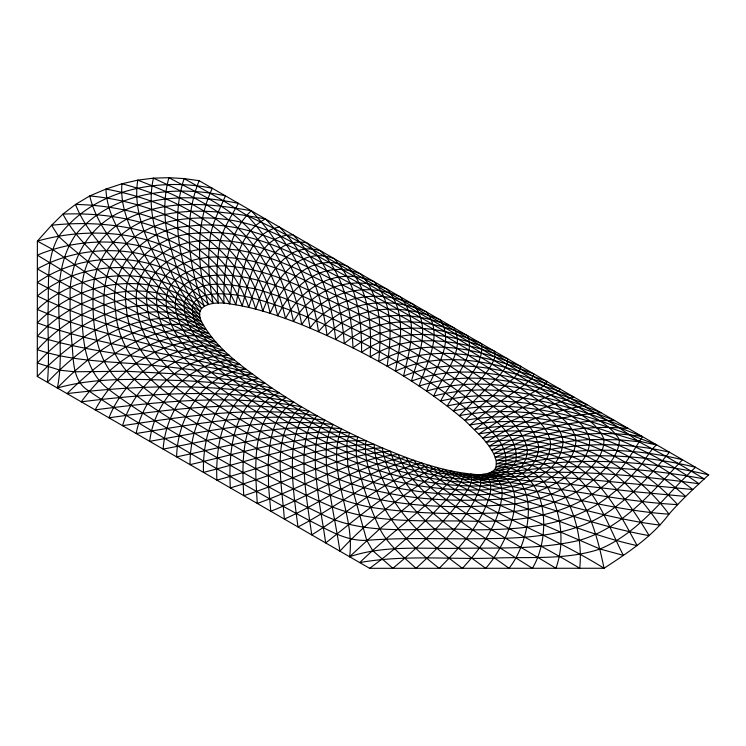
<?xml version="1.0" encoding="UTF-8"?>
<svg xmlns="http://www.w3.org/2000/svg" width="746" height="746" viewBox="0 0 746 746"><rect width="100%" height="100%" fill="white"/><g stroke="black" fill="none" stroke-linecap="round" stroke-linejoin="round"><path stroke-width="1.12" d="M37.3 376.45L37.384 241.107L51.577 225.255L62.934 214.102L75.505 204.46L89.753 195.937L105.923 189.074L121.934 183.777L137.786 180.14L153.452 178.145L168.904 177.688L184.131 178.592L199.154 180.691L708.7 474.876C694.918 487.408 681.219 500.081 668.985 514.162C651.864 537.055 627.656 552.851 604.046 568.265L369.624 568.312L37.3 376.45C79.831 332.875 139.623 292.423 201.653 321.871C217.282 350.676 246.059 369.261 271.936 388.032C309.161 412.986 348.914 434.181 390.354 451.255C425.369 465.663 462.613 477.403 500.93 474.67C567.035 468.609 633.485 474.857 699.03 483.753C631.806 436.587 547.555 405.684 464.823 420.38C416.482 379.434 360.104 348.736 301.71 324.669C278.435 315.605 254.582 307.277 229.731 303.902C217.534 301.347 192.226 302.951 201.653 321.871C177.613 304.172 159.019 280.207 144.165 254.526C132.051 232.976 119.77 209.272 121.934 183.777C188.393 201.131 255.412 241.014 270.127 313.339C283.154 282.65 310.765 251.672 347.44 266.303C369.913 290.558 371.564 325.61 370.184 356.886C411.978 330.329 464.861 340.633 507.737 358.845L507.112 364.244L505.602 367.452L499.876 375.07L459.322 415.662C487.688 410.253 516.941 410.477 545.429 414.879C583.857 419.811 618.751 438.489 656.62 444.812C648.526 451.75 644.553 462.156 637.084 469.738C628.374 479.725 618.63 488.779 608.121 496.845C569.925 526.825 519.337 529.791 472.731 529.819C422.255 526.359 367.974 537.987 321.125 513.91C285.606 497.06 251.533 477.384 217.422 457.885C180.485 436.037 142.691 415.233 108.459 389.207C79.412 367.219 82.498 325.694 81.668 293.085C81.612 257.547 105.587 225.292 138.98 213.738C174.844 199.527 214.242 204.245 251.225 210.754C282.1 243.056 303.417 283.676 310.038 328.063C333.35 295.789 377.98 288.553 413.153 304.237C431.953 326.431 418.105 356.924 411.428 381.085C464.749 361.698 523.095 376.59 573.786 396.975C542.808 408.761 509.788 417.629 482.811 438.144L464.823 420.38L479.324 407.157L514.171 377.849L519.356 371.489L520.82 366.398C476.526 347.981 422.814 336.399 378.688 361.558C381.355 331.774 382.278 297.579 360.7 273.959C323.848 258.974 293.159 283.639 277.717 315.819C270.434 285.634 256.904 256.288 234.375 234.43C207.453 208.376 172.223 193.494 137.786 180.14C133.804 203.807 141.581 227.381 151.279 248.679C163.225 274.547 178.275 299.733 200.376 318.216C141.796 285.746 78.656 318.57 37.309 363.041L60.202 370.24L74.787 371.778L126.503 371.256L174.359 373.783L204.273 376.534L232.649 380.199L271.936 388.032C232.491 402.122 228.36 452.123 230.327 487.893C280.468 473.206 329.331 449.941 382.278 447.889C391.948 503.046 443.73 537.437 485.665 568.293C504.594 547.974 537.381 482.084 491.763 471.929L487.539 473.542L482.308 474.335C493.302 477.813 491.446 491.511 488.294 499.979C478.839 526.89 459.023 548.478 439.207 568.303C412.566 547.9 388.517 522.946 376.646 490.961C370.38 475.099 363.516 458.053 365.969 440.672C310.205 439.562 256.894 459.06 203.462 472.386C202.315 435.021 216.946 387.202 258.396 378.558C186.015 357.679 109.214 358.985 37.328 336.278C78.628 291.621 148.314 273.857 200.087 311.39C183.246 290.903 175.17 264.886 168.587 239.606C163.654 219.324 163.365 197.876 168.904 177.688C200.609 194.809 236.09 209.253 257.771 239.541C276.682 263.179 286.958 292.283 293.532 321.489C312.891 288.45 351.254 273.745 387.025 289.159C407.092 311.828 400.276 344.288 395.417 371.219C444.094 348.895 499.82 362.463 547.144 381.598L543.601 385.896L540.048 388.386L499.615 411.559L474.642 429.519C550.604 415.979 629.298 445.586 685.649 496.444L633.503 491.614L556.693 482.746L497.06 478.419L470.493 474.167C474.82 483.511 464.655 492.658 460.543 500.296C441.175 525.883 417.378 547.778 392.853 568.312L372.758 550.688L366.724 540.328L353.772 493.6L347.934 466.53L346.75 446.08L347.3 440.83L349.557 432.848C290.912 428.512 233.451 444.914 176.606 456.878C177.436 417.051 203.36 373.56 245.891 369.149C176.504 348.811 104.263 337.779 37.337 309.459C82.088 266.891 158.311 263.422 204.245 305.935C187.815 266.63 182.929 220.928 199.154 180.691M708.7 474.876C637.634 458.324 563.193 456.692 491.763 471.929L494.617 469.616L496.118 466.837C556.124 447.572 621.157 444.858 682.459 459.723C652.526 491.511 622.985 527.73 579.325 540.328C539.703 549.634 498.626 547.723 458.221 548.301C421.947 549.019 384.582 544.953 349.585 556.74C355.59 514.087 325.237 470.745 341.37 428.745C281.261 422.851 221.749 437.827 163.15 449.111C165.771 407.978 197.056 367.163 240.063 364.486C171.766 343.934 101.96 326.981 37.347 295.994C85.818 255.719 164.437 258.013 208.255 304.284C196.58 266.509 195.293 224.677 212.312 188.281C157.928 177.166 93.138 189.698 58.654 236.454C45.254 259.72 49.329 287.891 47.949 313.674C47.772 336.558 49.488 359.469 47.436 382.297C86.685 340.819 144.519 301.626 203.509 325.676C177.707 308.741 156.128 286.063 138.234 261.053C123.538 239.382 106.995 216.181 105.923 189.074C173.52 201.327 245.788 238.851 262.76 311.101C273.735 282.119 297.523 245.005 334.068 258.582C357.586 283.573 361.651 319.521 361.596 352.317C401.031 324.482 453.176 333.182 494.691 351.319L494.812 356.98L493.824 360.374L489.385 368.431L481.692 378.371L453.437 410.85C522.983 395.995 592.389 420.101 656.62 444.812M57.339 388.023C67.737 337.798 44.62 279.508 75.961 234.281C111.807 191.675 173.79 184.654 225.395 195.834C219.371 210.456 211.155 224.499 209.822 240.604C207.388 261.548 209.225 282.771 213.076 303.426C171.394 252.521 90.247 245.537 37.356 282.492C99.899 315.856 167.085 338.777 234.533 359.87C190.911 360.905 154.739 399.045 149.666 441.324C210.055 430.638 271.619 417.191 333.21 424.521C325.312 436.475 325.955 451.712 326.459 465.439C328.893 494.3 335.691 522.554 339.915 551.163C369.811 518.647 406.122 492.257 443.758 469.318C465.243 482.97 490.476 488.826 514.218 497.312C558.791 511.364 603.01 527.385 649.141 535.637C631.937 506.982 612.186 477.654 582.048 461.308C553.802 446.472 520.661 441.856 489.208 446.22L482.811 438.144C552.991 425.658 626.892 457.065 668.985 514.162C624.43 511.224 581.069 499.811 537.334 491.483C510.628 485.805 483.072 482.541 457.568 472.358C429.295 506.581 391.426 531.702 359.721 562.596C403.866 554.642 449.008 559.584 493.61 558.101C529.082 556.553 565.841 560.386 600.036 549.009C639.909 532.206 664.658 495.698 695.542 467.276C629.661 451.302 560.069 451.843 494.617 469.616C544.067 473.216 530.294 542.379 508.977 568.284C465.28 536.281 407.064 506.851 390.354 451.255C338.787 454.846 292.301 480.182 243.774 495.661C241.592 460.189 241.089 409.992 279.051 392.76C247.383 385.132 214.82 382.278 182.369 380.572C140.686 379.518 97.922 376.516 57.339 388.023C95.143 348.802 148.668 310.187 205.905 329.601C178.406 313.553 154.441 292.012 133.534 268.112C115.695 246.497 96.206 223.875 89.753 195.937C158.684 202.38 235.577 237.032 255.645 309.124C265.306 281.559 283.732 239.578 320.556 250.777C345.267 276.579 351.674 313.488 352.961 347.878C389.99 318.878 441.483 325.648 481.702 343.822C484.126 368.58 458.417 386.297 447.199 405.973C513.602 391.202 581.106 412.025 642.437 436.615C630.715 455.191 619.646 474.932 600.978 487.772C566.606 515.458 520.95 521.249 478.223 521.37C429.565 519.626 378.623 525.081 332.324 506.926C292.777 490.486 255.738 468.749 218.606 447.553C183.88 426.535 147.484 407.195 117.225 379.798C94.313 356.001 91.861 320.109 93.297 288.767C95.134 255.113 121.048 227.11 152.688 217.823C189.316 206.101 228.453 212.19 265.417 218.942C295.463 249.285 312.509 289.784 318.486 331.662C344.391 299.929 390.335 295.985 426.134 311.744C444.383 333.788 426.414 363.218 419.112 386.074C474.857 368.039 534.77 383.556 587.298 404.78C552.087 412.277 516.381 421.546 486.233 442.257C519.72 436.904 554.735 441.921 585.619 455.825C617.11 470.288 640.553 497.069 659.856 525.091C614.415 519.514 570.494 505.853 526.191 494.812C500.864 487.67 474.419 482.914 450.77 470.968L379.854 528.783L349.585 556.74M638.921 441.725L619.721 428.045L596.287 413.396L456.076 331.261L299.267 241.918L273.223 227.996L247.42 215.697L223.39 200.767L184.131 178.592C169.976 221.599 180.28 269.567 201.448 308.368C152.827 268.56 79.785 278.985 37.328 322.878C106.715 348.382 181.25 353.427 252.008 373.839C209.962 380.227 189.652 426.106 190.044 464.637C245.154 451.973 300.563 434.107 357.763 436.83C353.52 453.829 359.087 471.388 363.787 487.697C368.356 501.685 373.587 515.458 379.854 528.783C388.023 545.084 402.915 556.208 416.026 568.303C438.023 548.077 459.946 526.713 474.587 500.361C477.841 492.985 485.413 480.769 476.563 474.493L494.402 476.396L538.631 476.675L578.821 478.596L692.801 489.535C630.519 441.054 549.28 410.804 469.933 425.006L493.218 406.439L524.886 384.563L531.525 378.707L533.959 373.988C488.173 355.264 433.529 342.6 387.118 366.351C390.913 338.003 394.69 304.657 373.895 281.578C337.369 266.369 303.118 285.597 285.522 318.542C278.566 288.805 266.863 259.421 246.133 236.519C221.422 208.731 186.472 193.578 153.452 178.145C148.454 200.012 152.175 222.784 159.476 243.681C168.699 269.343 180.01 295.332 199.816 314.709C144.51 279.517 78.433 304.778 37.319 349.66C74.199 362.136 113.327 361.334 151.615 365.204C189.708 369.13 227.922 373.634 265.044 383.295C224.434 394.503 215.268 443.721 216.881 480.135C268.663 466.157 319.792 444.84 374.147 444.355C377.728 497.983 421.732 538.398 462.417 568.293C480.433 548.748 497.554 526.005 501.545 499.009C503.886 488.397 499.475 475.426 487.539 473.542C517.51 471.733 547.238 465.896 577.395 466.819C619.935 467.201 662.467 471.183 704.308 478.913L665.786 456.179L638.921 441.725L619.45 439.795L589.61 439.525L576.033 440.485L550.641 444.252L527.441 449.941L496.249 460.58L496.118 466.837C548.329 464.758 552.805 534.863 532.374 568.284C497.946 546.641 463.052 525.305 431.943 498.962C418.208 486.485 404.397 472.405 398.345 454.445C348.149 459.583 304.126 487.007 257.258 503.438C255.281 468.348 249.901 417.518 286.361 397.469C214.326 382.689 139.679 385.057 67.009 393.599C104.412 357.315 152.902 317.833 208.777 333.649C179.693 318.514 153.685 298.111 130.056 275.516C109.13 254.311 86.62 232.696 75.505 204.46C145.05 205.616 225.348 235.708 248.782 307.408C257.286 280.869 270.211 235.764 306.811 242.851C332.958 269.502 341.677 307.501 344.298 343.58C378.586 313.702 428.894 318.132 467.798 335.793C476.172 358.957 449.913 381.812 440.625 401.04C504.147 385.924 569.627 404.574 628.458 428.549C582.309 424.269 535.124 432.633 493.759 453.699L496.249 460.58C518.134 459.508 542.445 464.749 556.693 482.746C574.206 507.028 582.729 538.556 579.726 568.275C540.542 544.664 499.326 524.587 460.543 500.296C443.227 489.432 425.276 477.785 414.03 460.254C366.575 468.833 327.671 499.96 284.347 519.085C282.091 484.033 269.903 432.484 301.524 406.784C233.386 394.28 163.337 400.938 95.18 409.862C117.924 367.629 166.349 334.404 215.836 342.05L192.048 330.879L168.941 318.663L147.046 305.095L126.354 291.015L97.297 269.25L68.623 245.481L58.654 236.454L51.577 225.255C120.927 217.748 204.684 234.44 235.829 304.778C241.601 277.167 245.509 233.591 279.396 227.017C308.145 255.934 322.039 295.705 327.028 335.458C355.749 304.191 403.372 303.286 440.047 319.773C455.601 342.517 434.536 369.373 426.563 391.072C484.835 374.24 546.529 390.503 601.024 412.715C561.924 415.792 522.806 425.304 489.208 446.22L493.759 453.699C520.671 451.255 549.737 455.386 571.641 472.302C598.012 493.218 608.559 526.452 623.339 555.36L600.036 549.009L543.592 524.764L488.294 499.979L450.472 481.207L437.762 472.75L429.211 465.243C385.169 478.932 350.312 511.038 311.744 534.901C308.089 508.343 303.146 481.702 304.098 454.78C305.105 441.184 306.746 425.77 317.087 415.764C252.372 405.861 186.686 415.979 122.577 425.686C134.821 382.148 178.76 348.279 224.471 350.816C157.77 327.979 97.176 291.751 37.375 255.151C100.253 228.463 186.472 241.452 223.893 303.342C223.595 270.845 226.458 234.72 251.225 210.754M369.624 568.312C397.329 548.105 422.544 524.541 446.276 499.82C452.533 491.567 462.567 484.21 464.152 473.43C491.185 481.879 519.72 483.035 547.545 487.408C590.841 493.638 633.886 502.291 677.657 504.622C628.123 450.705 551.742 421.005 478.941 433.902L505.508 416.529L522.843 407.475L555.528 393.049L560.414 389.263C511.458 369.568 454.5 355.292 403.511 376.124C409.386 350.611 419.513 319.083 400.117 296.712C364.813 281.195 322.962 291.854 301.71 324.669C294.623 283.825 275.433 246.133 247.42 215.697M265.417 218.942C235.186 234.999 232.929 273.726 229.731 303.902C194.352 235.829 105.363 221.655 37.384 241.107L52.388 249.285L104.934 285.718L148.025 312.248L183.264 330.422L219.967 346.386C172.615 341.565 125.99 374.511 108.935 417.807C175.03 408.528 242.86 400.08 309.245 411.307C297.71 420.082 294.819 435.58 293.075 449.12C290.688 475.155 294.614 501.2 297.99 526.956C339.188 505.816 375.77 473.645 421.686 462.856C435.561 479.92 455.694 489.954 474.587 500.361C517.248 523.962 562.624 542.454 604.046 568.265C597.443 536.104 588.062 502.002 564.741 477.654C546.538 459.974 519.72 455.526 495.288 457.214C541.027 436.363 592.716 428.652 642.437 436.615M268.168 464.889L268.597 486.793L270.779 511.243C315.94 493.647 357.399 464.208 406.244 457.447C414.869 475.258 430.675 488.276 446.276 499.82C481.291 525.016 519.085 545.941 555.919 568.275C565.543 542.025 560.666 511.635 547.545 487.408C537.353 469.691 515.915 463.247 496.584 463.798C551.63 443.758 612.279 438.825 669.47 452.225C652.983 472.022 635.946 491.67 615.142 507.121C572.853 539.824 516.792 538.36 466.064 538.826C432.95 538.845 399.772 537.689 366.724 540.328C345.799 541.354 327.727 529.557 309.683 520.68C273.941 501.676 238.888 481.44 203.817 461.233C165.22 438.48 125.915 416.734 89.128 391.081C72.856 381.821 73.621 362.062 72.166 345.836C70.758 330.161 69.76 314.43 70.171 298.689C68.324 261.342 88.895 224.341 124.405 210.353C160.092 193.997 200.739 195.797 238.384 203.341C230.589 217.916 220.331 231.624 218.96 248.772C216.209 266.77 216.75 285.075 218.336 303.156C178.798 246.991 95.134 236.435 37.365 268.896C98.248 304.181 162.414 333.462 229.339 355.31C184.849 354.667 144.407 390.382 136.145 433.519C198.371 423.355 261.995 411.54 325.116 420.194C315.94 431.216 315.502 446.574 315.222 460.245C315.828 488.098 321.778 515.449 325.685 542.948C360.747 515.383 395.119 485.087 436.569 467.397C455.62 482.569 479.473 489.535 501.545 499.009C546.286 515.812 590.347 535.292 637.177 545.634C621.306 516.829 605.789 485.394 577.395 466.819C552.143 450.929 520.978 446.677 491.726 450.034C529.035 428.969 572.033 419.942 614.657 420.576C558.092 397.469 494.561 380.236 433.743 396.07C442.191 375.564 466.427 350.946 453.922 327.783C416.203 310.672 367.163 308.797 335.644 339.43C331.793 301.598 320.594 262.704 293.187 234.981C257.417 233.731 249.509 279.489 242.18 305.953C215.156 234.561 132.48 211.202 62.934 214.102C77.78 242.506 104.123 262.35 127.697 283.172C153.657 304.48 181.632 323.494 212.097 337.798C159.952 326.711 110.641 361.698 81.249 401.824C151.569 393.114 223.865 388.517 293.868 402.15C272.383 414.534 269.147 442.471 268.168 464.889C300.825 482.242 334.022 500.277 370.715 507.299C412.874 513.77 455.797 514.507 498.365 512.856C532.28 511.066 567.072 502.021 593.536 479.79C605.276 469.271 618.639 456.58 619.45 439.795C610.489 424.483 592.585 417.247 578.644 407.167C563.043 397.506 547.294 388.088 531.525 378.707C494.094 356.569 456.748 334.273 418.898 312.854C376.851 289.234 335.085 265.072 292.441 242.525C261.389 224.499 225.572 215.38 189.652 218.541C157.415 220.676 122.484 236.128 109.718 267.767C100.412 292.096 103.442 319.325 111.07 343.682C120.749 374.343 149.247 392.592 174.517 409.601C204.964 429.295 236.379 447.46 268.168 464.889M603.924 439.254C604.428 455.993 590.748 468.777 578.821 478.596C560.134 492.808 537.362 500.669 514.292 503.988C456.533 509.098 396.406 508.063 341.006 489.329C287.667 468.348 238.291 438.601 189.829 408.304C153.797 386.801 117.887 355.068 115.602 310.131C107.48 265.222 145.862 228.407 189.027 226.252C241.816 218.625 290.231 244.949 334.628 269.791C388.228 299.025 441.613 328.706 493.824 360.374C516.558 374.044 539.293 387.706 561.691 401.907C576.406 412.995 596.94 421.014 603.924 439.254M589.61 439.525C590.273 455.955 576.938 468.637 564.741 477.654C546.175 490.56 523.832 496.761 501.545 499.009C447.003 502.608 390.671 499.037 339.178 479.436C288.348 458.482 240.706 430.433 194.641 400.611C161.35 379.742 129.244 348.858 126.335 307.343C119.229 264.196 159.924 233.19 199.844 233.097C250.19 228.425 295.621 254.106 338.414 276.906C390.438 304.517 441.958 333.145 492.024 364.179C513.145 377.168 534.257 390.195 554.875 403.959C567.771 413.853 585.573 422.385 589.61 439.525M527.441 449.941C525.557 485.18 477.636 480.34 453.167 478.317C412.846 472.712 373.839 459.405 337.313 441.623C298.372 422.292 260.279 400.798 225.376 374.781C204.022 357.53 180.401 337.136 175.469 308.676C171.776 273.521 217.394 272.877 241.312 276.701C279.992 283.079 314.98 302.177 350.284 318.244C392.555 338.824 433.23 362.743 471.435 390.177C491.875 407.353 521.976 421.276 527.441 449.941M576.033 440.485C572.499 479.93 522.498 492.285 489.842 494.346C438.322 496.594 385.747 490.029 337.826 470.325C289.523 449.456 243.709 422.991 200.031 393.739C169.491 373.466 140.071 344.176 136.835 305.701C130.69 264.224 173.081 239.018 209.822 240.604C257.771 238.524 300.442 263.441 341.715 284.403C392.06 310.383 441.557 338.041 489.385 368.431C508.837 380.749 528.28 393.105 547.079 406.411C558.698 415.438 573.702 424.679 576.033 440.485M538.78 446.901C536.383 483.464 487.847 483.613 460.823 482.065C417.751 478.718 375.723 465.924 336.726 447.609C295.63 427.7 255.589 405.181 218.662 378.241C195.387 360.141 170.638 337.453 166.395 306.681C162.283 269.856 207.565 262.909 234.738 266.863C275.628 271.283 311.959 292.451 348.774 309.18C393.254 330.87 436.196 355.777 476.825 384.05C498.804 402.476 532.663 415.998 538.78 446.901M563.053 442.089C559.845 480.629 510.273 489.553 479.165 489.982C430.526 490.756 381.626 481.329 336.968 461.979C291.154 441.296 247.243 416.287 205.896 387.706C177.996 368.086 150.524 340.819 147.046 305.095C141.731 265.222 185.381 245.91 218.96 248.772C264.541 248.977 304.741 272.999 344.521 292.273C393.058 316.686 440.438 343.421 485.916 373.159C503.737 384.824 521.557 396.518 538.565 409.358C549.177 417.807 561.635 427.561 563.053 442.089M550.641 444.252C547.797 481.86 498.729 486.681 469.486 485.926C423.653 484.797 378.297 473.244 336.605 454.398C293.206 434.041 251.225 410.347 212.144 382.549C186.677 363.647 160.688 338.637 156.912 305.459C152.277 267.124 196.879 253.873 227.269 257.556C270.49 259.878 308.555 282.715 346.862 300.526C393.44 323.503 438.62 349.324 481.692 378.371C497.964 389.403 514.264 400.453 529.567 412.827C539.265 420.921 549.625 430.88 550.641 444.252M192.291 306.681C191.89 332.231 216.032 349.51 232.92 365.344C260.643 387.817 291.36 406.309 322.664 423.308C357.763 442.126 394.42 458.473 432.978 468.786C447.786 472.74 462.977 475.687 478.345 475.855C488.238 475.892 501.601 474.81 505.779 464.143C508.073 439.18 482.168 423.476 466.054 408.64C436.261 385.039 403.931 364.785 370.426 346.909C334.693 328.315 297.887 311.241 259.198 299.78C245.658 296.069 231.68 293.682 217.608 293.812C208.143 294.092 195.126 295.882 192.291 306.681M184.262 302.354C182.341 330.04 207.201 350.07 225.702 366.948C254.936 390.503 287.499 409.535 320.472 427.318C357.53 447.134 396.648 463.564 437.762 472.75C461.438 475.799 501.172 487.39 515.794 461.41C519.943 433.976 490.346 417.508 472.684 402.001C440.569 377.504 406.178 356.066 370.417 337.323C333.117 318.542 295.211 299.995 254.862 288.721C233.004 285.345 195.004 275.666 184.262 302.354"/></g></svg>
